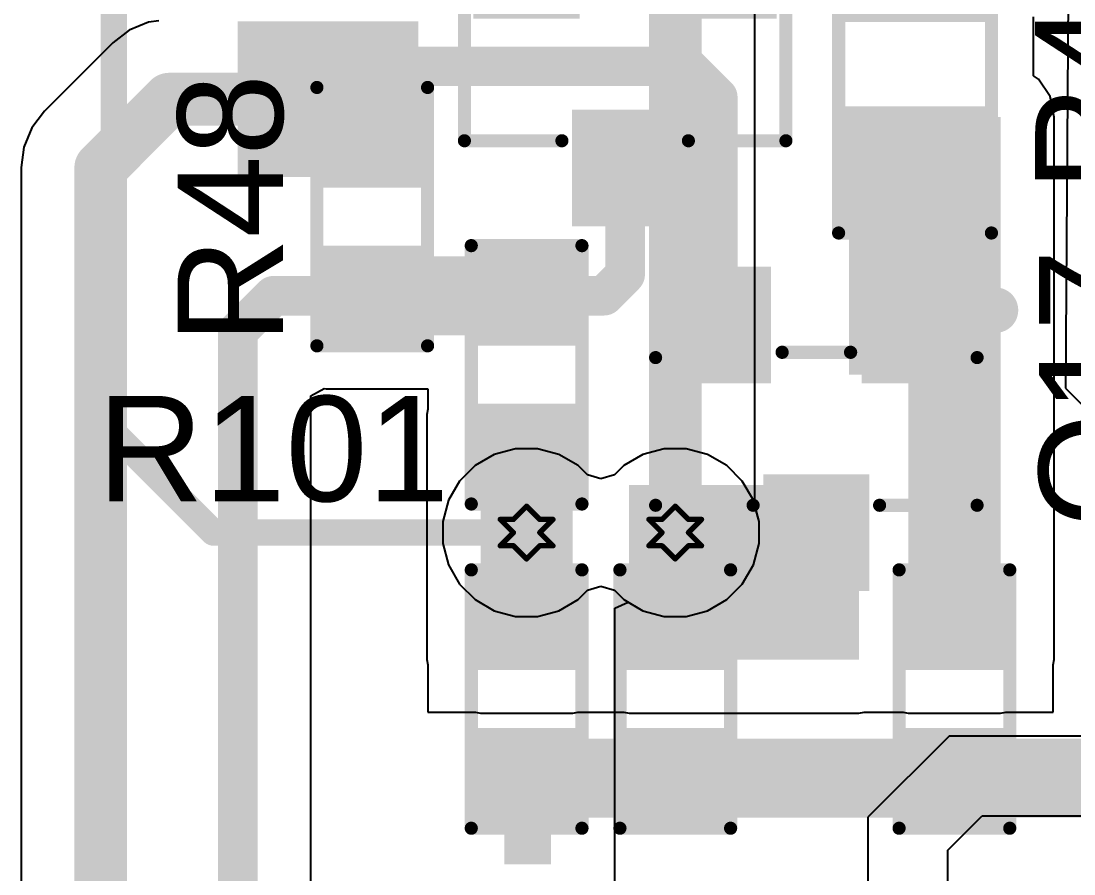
# Model space of a CAD drawing. Header units: inches. Extents: x -3 to 5437, y -3 to 5435.
# Drawn here: x 114.21 to 124.36, y 33.39 to 41.61 of the extents above; entities that cross this region are included whole.
import ezdxf

# ---------------------------------------------------------------- set-up
doc = ezdxf.new("R2010")
doc.units = ezdxf.units.IN
for name, color, linetype in [('Bottom Layer', 5, 'Continuous'), ('Bottom Solder', 6, 'Continuous'), ('Drill Drawing', 1, 'Continuous'), ('GND', 16, 'Continuous'), ('PWR', 76, 'Continuous'), ('Top Layer', 1, 'Continuous'), ('Top Overlay', 2, 'Continuous'), ('Top Paste', 8, 'Continuous'), ('Top Solder', 216, 'Continuous'), ('Via Holes', 16, 'Continuous')]:
    doc.layers.add(name, color=color, linetype=linetype)
doc.styles.add('Arial', font='', dxfattribs={"height": 0.2})
doc.styles.get('Arial').set_extended_font_data('Arial')

# ---------------------------------------------------------------- blocks, each defined once
blk = doc.blocks.new('RES_0603_287')
at = {"layer": 'Top Layer'}
for points in [[(-0.381, 0.4445), (-0.381, -0.4445), (-1.143, -0.4445), (-1.143, 0.4445)], [(1.143, 0.4445), (1.143, -0.4445), (0.381, -0.4445), (0.381, 0.4445)]]:
    blk.add_hatch(color=1, dxfattribs=at).paths.add_polyline_path(points)
at = {"layer": 'Top Paste'}
for points in [[(-0.381, 0.4445), (-0.381, -0.4445), (-1.143, -0.4445), (-1.143, 0.4445)], [(1.143, 0.4445), (1.143, -0.4445), (0.381, -0.4445), (0.381, 0.4445)]]:
    blk.add_hatch(color=8, dxfattribs=at).paths.add_polyline_path(points)
at = {"layer": 'Top Solder'}
for points in [[(-0.2794, 0.5461), (-0.2794, -0.5461), (-1.2446, -0.5461), (-1.2446, 0.5461)], [(1.2446, 0.5461), (1.2446, -0.5461), (0.2794, -0.5461), (0.2794, 0.5461)]]:
    blk.add_hatch(color=216, dxfattribs=at).paths.add_polyline_path(points)
at = {"layer": 'Top Overlay'}
for points in [[(-1.2446, 0.5334, 0.127, 0.127, 0), (-1.2446, -0.5334, 0.127, 0.127, 0)], [(-1.2446, 0.5334, 0.127, 0.127, 0), (1.2446, 0.5334, 0.127, 0.127, 0)], [(1.2446, 0.5334, 0.127, 0.127, 0), (1.2446, -0.5334, 0.127, 0.127, 0)], [(-1.2446, -0.5334, 0.127, 0.127, 0), (1.2446, -0.5334, 0.127, 0.127, 0)]]:
    blk.add_lwpolyline(points, format="xyseb", dxfattribs=at)
for points in [[(-1.27635, 0.5334, 0.0635, 0.0635, 1), (-1.21285, 0.5334, 0.0635, 0.0635, 1)], [(-1.27635, 0.5334, 0.0635, 0.0635, 1), (-1.21285, 0.5334, 0.0635, 0.0635, 1)], [(1.21285, 0.5334, 0.0635, 0.0635, 1), (1.27635, 0.5334, 0.0635, 0.0635, 1)], [(1.21285, 0.5334, 0.0635, 0.0635, 1), (1.27635, 0.5334, 0.0635, 0.0635, 1)], [(-1.27635, -0.5334, 0.0635, 0.0635, 1), (-1.21285, -0.5334, 0.0635, 0.0635, 1)], [(-1.27635, -0.5334, 0.0635, 0.0635, 1), (-1.21285, -0.5334, 0.0635, 0.0635, 1)], [(1.21285, -0.5334, 0.0635, 0.0635, 1), (1.27635, -0.5334, 0.0635, 0.0635, 1)], [(1.21285, -0.5334, 0.0635, 0.0635, 1), (1.27635, -0.5334, 0.0635, 0.0635, 1)]]:
    blk.add_lwpolyline(points, format="xyseb", close=True, dxfattribs=at)
blk = doc.blocks.new('RES_0603_291')
at = {"layer": 'Top Layer'}
for points in [[(-0.381, 0.4445), (-0.381, -0.4445), (-1.143, -0.4445), (-1.143, 0.4445)], [(1.143, 0.4445), (1.143, -0.4445), (0.381, -0.4445), (0.381, 0.4445)]]:
    blk.add_hatch(color=1, dxfattribs=at).paths.add_polyline_path(points)
at = {"layer": 'Top Paste'}
for points in [[(-0.381, 0.4445), (-0.381, -0.4445), (-1.143, -0.4445), (-1.143, 0.4445)], [(1.143, 0.4445), (1.143, -0.4445), (0.381, -0.4445), (0.381, 0.4445)]]:
    blk.add_hatch(color=8, dxfattribs=at).paths.add_polyline_path(points)
at = {"layer": 'Top Solder'}
for points in [[(-0.2794, 0.5461), (-0.2794, -0.5461), (-1.2446, -0.5461), (-1.2446, 0.5461)], [(1.2446, 0.5461), (1.2446, -0.5461), (0.2794, -0.5461), (0.2794, 0.5461)]]:
    blk.add_hatch(color=216, dxfattribs=at).paths.add_polyline_path(points)
at = {"layer": 'Top Overlay'}
for points in [[(-1.2446, -0.5334, 0.127, 0.127, 0), (-1.2446, 0.5334, 0.127, 0.127, 0)], [(1.2446, 0.5334, 0.127, 0.127, 0), (-1.2446, 0.5334, 0.127, 0.127, 0)], [(1.2446, -0.5334, 0.127, 0.127, 0), (1.2446, 0.5334, 0.127, 0.127, 0)], [(1.2446, -0.5334, 0.127, 0.127, 0), (-1.2446, -0.5334, 0.127, 0.127, 0)]]:
    blk.add_lwpolyline(points, format="xyseb", dxfattribs=at)
for points in [[(-1.27635, 0.5334, 0.0635, 0.0635, 1), (-1.21285, 0.5334, 0.0635, 0.0635, 1)], [(-1.27635, 0.5334, 0.0635, 0.0635, 1), (-1.21285, 0.5334, 0.0635, 0.0635, 1)], [(1.21285, 0.5334, 0.0635, 0.0635, 1), (1.27635, 0.5334, 0.0635, 0.0635, 1)], [(1.21285, 0.5334, 0.0635, 0.0635, 1), (1.27635, 0.5334, 0.0635, 0.0635, 1)], [(-1.27635, -0.5334, 0.0635, 0.0635, 1), (-1.21285, -0.5334, 0.0635, 0.0635, 1)], [(-1.27635, -0.5334, 0.0635, 0.0635, 1), (-1.21285, -0.5334, 0.0635, 0.0635, 1)], [(1.21285, -0.5334, 0.0635, 0.0635, 1), (1.27635, -0.5334, 0.0635, 0.0635, 1)], [(1.21285, -0.5334, 0.0635, 0.0635, 1), (1.27635, -0.5334, 0.0635, 0.0635, 1)]]:
    blk.add_lwpolyline(points, format="xyseb", close=True, dxfattribs=at)
blk = doc.blocks.new('RES_0805_293')
at = {"layer": 'Top Layer'}
for points in [[(-1.524, 0.635), (-0.508, 0.635), (-0.508, -0.635), (-1.524, -0.635)], [(0.508, 0.635), (1.524, 0.635), (1.524, -0.635), (0.508, -0.635)]]:
    blk.add_hatch(color=1, dxfattribs=at).paths.add_polyline_path(points)
at = {"layer": 'Top Paste'}
for points in [[(-1.524, 0.635), (-0.508, 0.635), (-0.508, -0.635), (-1.524, -0.635)], [(0.508, 0.635), (1.524, 0.635), (1.524, -0.635), (0.508, -0.635)]]:
    blk.add_hatch(color=8, dxfattribs=at).paths.add_polyline_path(points)
at = {"layer": 'Top Solder'}
for points in [[(-1.6256, 0.7366), (-0.4064, 0.7366), (-0.4064, -0.7366), (-1.6256, -0.7366)], [(0.4064, 0.7366), (1.6256, 0.7366), (1.6256, -0.7366), (0.4064, -0.7366)]]:
    blk.add_hatch(color=216, dxfattribs=at).paths.add_polyline_path(points)
at = {"layer": 'Top Overlay'}
for points in [[(-1.6256, 0.7366, 0.127, 0.127, 0), (1.6256, 0.7366, 0.127, 0.127, 0)], [(-1.6256, 0.7366, 0.127, 0.127, 0), (-1.6256, -0.7366, 0.127, 0.127, 0)], [(1.6256, 0.7366, 0.127, 0.127, 0), (1.6256, -0.7366, 0.127, 0.127, 0)], [(-1.6256, -0.7366, 0.127, 0.127, 0), (1.6256, -0.7366, 0.127, 0.127, 0)]]:
    blk.add_lwpolyline(points, format="xyseb", dxfattribs=at)
for points in [[(-1.65735, 0.7366, 0.0635, 0.0635, 1), (-1.59385, 0.7366, 0.0635, 0.0635, 1)], [(-1.65735, 0.7366, 0.0635, 0.0635, 1), (-1.59385, 0.7366, 0.0635, 0.0635, 1)], [(1.59385, 0.7366, 0.0635, 0.0635, 1), (1.65735, 0.7366, 0.0635, 0.0635, 1)], [(1.59385, 0.7366, 0.0635, 0.0635, 1), (1.65735, 0.7366, 0.0635, 0.0635, 1)], [(-1.65735, -0.7366, 0.0635, 0.0635, 1), (-1.59385, -0.7366, 0.0635, 0.0635, 1)], [(-1.65735, -0.7366, 0.0635, 0.0635, 1), (-1.59385, -0.7366, 0.0635, 0.0635, 1)], [(1.59385, -0.7366, 0.0635, 0.0635, 1), (1.65735, -0.7366, 0.0635, 0.0635, 1)], [(1.59385, -0.7366, 0.0635, 0.0635, 1), (1.65735, -0.7366, 0.0635, 0.0635, 1)]]:
    blk.add_lwpolyline(points, format="xyseb", close=True, dxfattribs=at)
blk = doc.blocks.new('RES_0603_297')
at = {"layer": 'Top Layer'}
for points in [[(-0.381, 0.4445), (-0.381, -0.4445), (-1.143, -0.4445), (-1.143, 0.4445)], [(1.143, 0.4445), (1.143, -0.4445), (0.381, -0.4445), (0.381, 0.4445)]]:
    blk.add_hatch(color=1, dxfattribs=at).paths.add_polyline_path(points)
at = {"layer": 'Top Paste'}
for points in [[(-0.381, 0.4445), (-0.381, -0.4445), (-1.143, -0.4445), (-1.143, 0.4445)], [(1.143, 0.4445), (1.143, -0.4445), (0.381, -0.4445), (0.381, 0.4445)]]:
    blk.add_hatch(color=8, dxfattribs=at).paths.add_polyline_path(points)
at = {"layer": 'Top Solder'}
for points in [[(-0.2794, 0.5461), (-0.2794, -0.5461), (-1.2446, -0.5461), (-1.2446, 0.5461)], [(1.2446, 0.5461), (1.2446, -0.5461), (0.2794, -0.5461), (0.2794, 0.5461)]]:
    blk.add_hatch(color=216, dxfattribs=at).paths.add_polyline_path(points)
at = {"layer": 'Top Overlay'}
for points in [[(-1.2446, 0.5334, 0.127, 0.127, 0), (-1.2446, -0.5334, 0.127, 0.127, 0)], [(-1.2446, 0.5334, 0.127, 0.127, 0), (1.2446, 0.5334, 0.127, 0.127, 0)], [(1.2446, 0.5334, 0.127, 0.127, 0), (1.2446, -0.5334, 0.127, 0.127, 0)], [(-1.2446, -0.5334, 0.127, 0.127, 0), (1.2446, -0.5334, 0.127, 0.127, 0)]]:
    blk.add_lwpolyline(points, format="xyseb", dxfattribs=at)
for points in [[(-1.27635, 0.5334, 0.0635, 0.0635, 1), (-1.21285, 0.5334, 0.0635, 0.0635, 1)], [(-1.27635, 0.5334, 0.0635, 0.0635, 1), (-1.21285, 0.5334, 0.0635, 0.0635, 1)], [(1.21285, 0.5334, 0.0635, 0.0635, 1), (1.27635, 0.5334, 0.0635, 0.0635, 1)], [(1.21285, 0.5334, 0.0635, 0.0635, 1), (1.27635, 0.5334, 0.0635, 0.0635, 1)], [(-1.27635, -0.5334, 0.0635, 0.0635, 1), (-1.21285, -0.5334, 0.0635, 0.0635, 1)], [(-1.27635, -0.5334, 0.0635, 0.0635, 1), (-1.21285, -0.5334, 0.0635, 0.0635, 1)], [(1.21285, -0.5334, 0.0635, 0.0635, 1), (1.27635, -0.5334, 0.0635, 0.0635, 1)], [(1.21285, -0.5334, 0.0635, 0.0635, 1), (1.27635, -0.5334, 0.0635, 0.0635, 1)]]:
    blk.add_lwpolyline(points, format="xyseb", close=True, dxfattribs=at)
blk = doc.blocks.new('RES_0603_301')
at = {"layer": 'Top Layer'}
for points in [[(-0.381, 0.4445), (-0.381, -0.4445), (-1.143, -0.4445), (-1.143, 0.4445)], [(1.143, 0.4445), (1.143, -0.4445), (0.381, -0.4445), (0.381, 0.4445)]]:
    blk.add_hatch(color=1, dxfattribs=at).paths.add_polyline_path(points)
at = {"layer": 'Top Paste'}
for points in [[(-0.381, 0.4445), (-0.381, -0.4445), (-1.143, -0.4445), (-1.143, 0.4445)], [(1.143, 0.4445), (1.143, -0.4445), (0.381, -0.4445), (0.381, 0.4445)]]:
    blk.add_hatch(color=8, dxfattribs=at).paths.add_polyline_path(points)
at = {"layer": 'Top Solder'}
for points in [[(-0.2794, 0.5461), (-0.2794, -0.5461), (-1.2446, -0.5461), (-1.2446, 0.5461)], [(1.2446, 0.5461), (1.2446, -0.5461), (0.2794, -0.5461), (0.2794, 0.5461)]]:
    blk.add_hatch(color=216, dxfattribs=at).paths.add_polyline_path(points)
at = {"layer": 'Top Overlay'}
for points in [[(-1.2446, 0.5334, 0.127, 0.127, 0), (-1.2446, -0.5334, 0.127, 0.127, 0)], [(-1.2446, 0.5334, 0.127, 0.127, 0), (1.2446, 0.5334, 0.127, 0.127, 0)], [(1.2446, 0.5334, 0.127, 0.127, 0), (1.2446, -0.5334, 0.127, 0.127, 0)], [(-1.2446, -0.5334, 0.127, 0.127, 0), (1.2446, -0.5334, 0.127, 0.127, 0)]]:
    blk.add_lwpolyline(points, format="xyseb", dxfattribs=at)
for points in [[(-1.27635, 0.5334, 0.0635, 0.0635, 1), (-1.21285, 0.5334, 0.0635, 0.0635, 1)], [(-1.27635, 0.5334, 0.0635, 0.0635, 1), (-1.21285, 0.5334, 0.0635, 0.0635, 1)], [(1.21285, 0.5334, 0.0635, 0.0635, 1), (1.27635, 0.5334, 0.0635, 0.0635, 1)], [(1.21285, 0.5334, 0.0635, 0.0635, 1), (1.27635, 0.5334, 0.0635, 0.0635, 1)], [(-1.27635, -0.5334, 0.0635, 0.0635, 1), (-1.21285, -0.5334, 0.0635, 0.0635, 1)], [(-1.27635, -0.5334, 0.0635, 0.0635, 1), (-1.21285, -0.5334, 0.0635, 0.0635, 1)], [(1.21285, -0.5334, 0.0635, 0.0635, 1), (1.27635, -0.5334, 0.0635, 0.0635, 1)], [(1.21285, -0.5334, 0.0635, 0.0635, 1), (1.27635, -0.5334, 0.0635, 0.0635, 1)]]:
    blk.add_lwpolyline(points, format="xyseb", close=True, dxfattribs=at)
blk = doc.blocks.new('RES_0603_423')
at = {"layer": 'Top Layer'}
for points in [[(-0.381, 0.4445), (-0.381, -0.4445), (-1.143, -0.4445), (-1.143, 0.4445)], [(1.143, 0.4445), (1.143, -0.4445), (0.381, -0.4445), (0.381, 0.4445)]]:
    blk.add_hatch(color=1, dxfattribs=at).paths.add_polyline_path(points)
at = {"layer": 'Top Paste'}
for points in [[(-0.381, 0.4445), (-0.381, -0.4445), (-1.143, -0.4445), (-1.143, 0.4445)], [(1.143, 0.4445), (1.143, -0.4445), (0.381, -0.4445), (0.381, 0.4445)]]:
    blk.add_hatch(color=8, dxfattribs=at).paths.add_polyline_path(points)
at = {"layer": 'Top Solder'}
for points in [[(-0.2794, 0.5461), (-0.2794, -0.5461), (-1.2446, -0.5461), (-1.2446, 0.5461)], [(1.2446, 0.5461), (1.2446, -0.5461), (0.2794, -0.5461), (0.2794, 0.5461)]]:
    blk.add_hatch(color=216, dxfattribs=at).paths.add_polyline_path(points)
at = {"layer": 'Top Overlay'}
for points in [[(-1.2446, 0.5334, 0.127, 0.127, 0), (-1.2446, -0.5334, 0.127, 0.127, 0)], [(-1.2446, 0.5334, 0.127, 0.127, 0), (1.2446, 0.5334, 0.127, 0.127, 0)], [(1.2446, 0.5334, 0.127, 0.127, 0), (1.2446, -0.5334, 0.127, 0.127, 0)], [(-1.2446, -0.5334, 0.127, 0.127, 0), (1.2446, -0.5334, 0.127, 0.127, 0)]]:
    blk.add_lwpolyline(points, format="xyseb", dxfattribs=at)
for points in [[(-1.27635, 0.5334, 0.0635, 0.0635, 1), (-1.21285, 0.5334, 0.0635, 0.0635, 1)], [(-1.27635, 0.5334, 0.0635, 0.0635, 1), (-1.21285, 0.5334, 0.0635, 0.0635, 1)], [(1.21285, 0.5334, 0.0635, 0.0635, 1), (1.27635, 0.5334, 0.0635, 0.0635, 1)], [(1.21285, 0.5334, 0.0635, 0.0635, 1), (1.27635, 0.5334, 0.0635, 0.0635, 1)], [(-1.27635, -0.5334, 0.0635, 0.0635, 1), (-1.21285, -0.5334, 0.0635, 0.0635, 1)], [(-1.27635, -0.5334, 0.0635, 0.0635, 1), (-1.21285, -0.5334, 0.0635, 0.0635, 1)], [(1.21285, -0.5334, 0.0635, 0.0635, 1), (1.27635, -0.5334, 0.0635, 0.0635, 1)], [(1.21285, -0.5334, 0.0635, 0.0635, 1), (1.27635, -0.5334, 0.0635, 0.0635, 1)]]:
    blk.add_lwpolyline(points, format="xyseb", close=True, dxfattribs=at)
blk = doc.blocks.new('SOT_23_450')
at = {"layer": 'Top Layer'}
for points in [[(-0.41, 1.46), (0.41, 1.46), (0.41, 0.54), (-0.41, 0.54)], [(-1.36, -0.54), (-0.54, -0.54), (-0.54, -1.46), (-1.36, -1.46)], [(0.54, -0.54), (1.36, -0.54), (1.36, -1.46), (0.54, -1.46)]]:
    blk.add_hatch(color=1, dxfattribs=at).paths.add_polyline_path(points)
at = {"layer": 'Top Paste'}
for points in [[(-0.41, 1.46), (0.41, 1.46), (0.41, 0.54), (-0.41, 0.54)], [(-1.36, -0.54), (-0.54, -0.54), (-0.54, -1.46), (-1.36, -1.46)], [(0.54, -0.54), (1.36, -0.54), (1.36, -1.46), (0.54, -1.46)]]:
    blk.add_hatch(color=8, dxfattribs=at).paths.add_polyline_path(points)
at = {"layer": 'Top Solder'}
for points in [[(-0.512, 1.562), (0.512, 1.562), (0.512, 0.438), (-0.512, 0.438)], [(-1.462, -0.438), (-0.438, -0.438), (-0.438, -1.562), (-1.462, -1.562)], [(0.438, -0.438), (1.462, -0.438), (1.462, -1.562), (0.438, -1.562)]]:
    blk.add_hatch(color=216, dxfattribs=at).paths.add_polyline_path(points)
at = {"layer": 'Top Overlay'}
for points in [[(-1.549, 0.737, 0.127, 0.127, 0), (-1.549, -0.686, 0.127, 0.127, 0)], [(-0.61, 0.737, 0.127, 0.127, 0), (-1.549, 0.737, 0.127, 0.127, 0)], [(1.549, 0.737, 0.127, 0.127, 0), (0.61, 0.737, 0.127, 0.127, 0)], [(1.549, 0.737, 0.127, 0.127, 0), (1.549, -0.686, 0.127, 0.127, 0)], [(0.33, -0.737, 0.127, 0.127, 0), (-0.33, -0.737, 0.127, 0.127, 0)]]:
    blk.add_lwpolyline(points, format="xyseb", dxfattribs=at)
for points in [[(-1.581, 0.737, 0.0635, 0.0635, 1), (-1.518, 0.737, 0.0635, 0.0635, 1)], [(-1.581, 0.737, 0.0635, 0.0635, 1), (-1.518, 0.737, 0.0635, 0.0635, 1)], [(-0.641, 0.737, 0.0635, 0.0635, 1), (-0.578, 0.737, 0.0635, 0.0635, 1)], [(0.578, 0.737, 0.0635, 0.0635, 1), (0.641, 0.737, 0.0635, 0.0635, 1)], [(1.518, 0.737, 0.0635, 0.0635, 1), (1.581, 0.737, 0.0635, 0.0635, 1)], [(1.518, 0.737, 0.0635, 0.0635, 1), (1.581, 0.737, 0.0635, 0.0635, 1)], [(-1.581, -0.686, 0.0635, 0.0635, 1), (-1.518, -0.686, 0.0635, 0.0635, 1)], [(-0.362, -0.737, 0.0635, 0.0635, 1), (-0.298, -0.737, 0.0635, 0.0635, 1)], [(0.298, -0.737, 0.0635, 0.0635, 1), (0.362, -0.737, 0.0635, 0.0635, 1)], [(1.518, -0.686, 0.0635, 0.0635, 1), (1.581, -0.686, 0.0635, 0.0635, 1)], [(-1.636, -1.143, 0.254, 0.254, 1), (-1.819, -1.143, 0.254, 0.254, 1)], [(-1.882, -1.143, 0.127, 0.127, 1), (-1.755, -1.143, 0.127, 0.127, 1)], [(-1.699, -1.143, 0.127, 0.127, 1), (-1.572, -1.143, 0.127, 0.127, 1)]]:
    blk.add_lwpolyline(points, format="xyseb", close=True, dxfattribs=at)
blk = doc.blocks.new('SOT_23_453')
at = {"layer": 'Top Layer'}
for points in [[(-0.41, 1.46), (0.41, 1.46), (0.41, 0.54), (-0.41, 0.54)], [(-1.36, -0.54), (-0.54, -0.54), (-0.54, -1.46), (-1.36, -1.46)], [(0.54, -0.54), (1.36, -0.54), (1.36, -1.46), (0.54, -1.46)]]:
    blk.add_hatch(color=1, dxfattribs=at).paths.add_polyline_path(points)
at = {"layer": 'Top Paste'}
for points in [[(-0.41, 1.46), (0.41, 1.46), (0.41, 0.54), (-0.41, 0.54)], [(-1.36, -0.54), (-0.54, -0.54), (-0.54, -1.46), (-1.36, -1.46)], [(0.54, -0.54), (1.36, -0.54), (1.36, -1.46), (0.54, -1.46)]]:
    blk.add_hatch(color=8, dxfattribs=at).paths.add_polyline_path(points)
at = {"layer": 'Top Solder'}
for points in [[(-0.512, 1.562), (0.512, 1.562), (0.512, 0.438), (-0.512, 0.438)], [(-1.462, -0.438), (-0.438, -0.438), (-0.438, -1.562), (-1.462, -1.562)], [(0.438, -0.438), (1.462, -0.438), (1.462, -1.562), (0.438, -1.562)]]:
    blk.add_hatch(color=216, dxfattribs=at).paths.add_polyline_path(points)
at = {"layer": 'Top Overlay'}
for points in [[(-0.61, 0.737, 0.127, 0.127, 0), (-1.549, 0.737, 0.127, 0.127, 0)], [(-1.549, 0.737, 0.127, 0.127, 0), (-1.549, -0.686, 0.127, 0.127, 0)], [(1.549, 0.737, 0.127, 0.127, 0), (0.61, 0.737, 0.127, 0.127, 0)], [(1.549, 0.737, 0.127, 0.127, 0), (1.549, -0.686, 0.127, 0.127, 0)], [(0.33, -0.737, 0.127, 0.127, 0), (-0.33, -0.737, 0.127, 0.127, 0)]]:
    blk.add_lwpolyline(points, format="xyseb", dxfattribs=at)
for points in [[(-1.581, 0.737, 0.0635, 0.0635, 1), (-1.518, 0.737, 0.0635, 0.0635, 1)], [(-1.581, 0.737, 0.0635, 0.0635, 1), (-1.518, 0.737, 0.0635, 0.0635, 1)], [(-0.641, 0.737, 0.0635, 0.0635, 1), (-0.578, 0.737, 0.0635, 0.0635, 1)], [(0.578, 0.737, 0.0635, 0.0635, 1), (0.641, 0.737, 0.0635, 0.0635, 1)], [(1.518, 0.737, 0.0635, 0.0635, 1), (1.581, 0.737, 0.0635, 0.0635, 1)], [(1.518, 0.737, 0.0635, 0.0635, 1), (1.581, 0.737, 0.0635, 0.0635, 1)], [(-1.581, -0.686, 0.0635, 0.0635, 1), (-1.518, -0.686, 0.0635, 0.0635, 1)], [(-0.362, -0.737, 0.0635, 0.0635, 1), (-0.298, -0.737, 0.0635, 0.0635, 1)], [(0.298, -0.737, 0.0635, 0.0635, 1), (0.362, -0.737, 0.0635, 0.0635, 1)], [(1.518, -0.686, 0.0635, 0.0635, 1), (1.581, -0.686, 0.0635, 0.0635, 1)], [(-1.636, -1.143, 0.254, 0.254, 1), (-1.819, -1.143, 0.254, 0.254, 1)], [(-1.882, -1.143, 0.127, 0.127, 1), (-1.755, -1.143, 0.127, 0.127, 1)], [(-1.699, -1.143, 0.127, 0.127, 1), (-1.572, -1.143, 0.127, 0.127, 1)]]:
    blk.add_lwpolyline(points, format="xyseb", close=True, dxfattribs=at)

msp = doc.modelspace()

# ---------------------------------------------------------------- hatches: boundary and pattern name
at = {"layer": 'Bottom Layer'}
h = msp.add_hatch(color=5, dxfattribs=at)
edge = h.paths.add_edge_path()
edge.add_arc((119.087, 36.682), 0.3, 0, 360)
h = msp.add_hatch(color=5, dxfattribs=at)
edge = h.paths.add_edge_path()
edge.add_arc((120.52, 36.682), 0.3, 0, 360)
at = {"layer": 'Bottom Solder'}
h = msp.add_hatch(color=6, dxfattribs=at)
edge = h.paths.add_edge_path()
edge.add_arc((119.087, 36.682), 0.15, 0, 360)
h = msp.add_hatch(color=6, dxfattribs=at)
edge = h.paths.add_edge_path()
edge.add_arc((120.52, 36.682), 0.15, 0, 360)
at = {"layer": 'GND'}
h = msp.add_hatch(color=16, dxfattribs=at)
edge = h.paths.add_edge_path()
edge.add_arc((119.087, 36.682), 0.3, 0, 360)
h = msp.add_hatch(color=16, dxfattribs=at)
edge = h.paths.add_edge_path()
edge.add_arc((120.52, 36.682), 0.3, 0, 360)
at = {"layer": 'PWR'}
h = msp.add_hatch(color=76, dxfattribs=at)
edge = h.paths.add_edge_path()
edge.add_arc((119.087, 36.682), 0.3, 0, 360)
h = msp.add_hatch(color=76, dxfattribs=at)
edge = h.paths.add_edge_path()
edge.add_arc((120.52, 36.682), 0.3, 0, 360)
at = {"layer": 'Top Layer'}
for points in [[(116.303, 40.107), (118.043, 40.107), (118.043, 41.608), (116.303, 41.608)], [(117.154, 40.107), (118.043, 40.107), (118.043, 41.276), (117.154, 41.276)], [(122.196, 38.202), (123.655, 38.202), (123.655, 40.686), (122.196, 40.686)], [(117.154, 38.583), (119.532, 38.583), (119.532, 39.345), (117.154, 39.345)], [(122.766, 35.459), (123.655, 35.459), (123.655, 39.142), (122.766, 39.142)], [(118.643, 35.459), (119.532, 35.459), (119.532, 37.821), (118.643, 37.821)], [(120.075, 35.459), (122.29, 35.459), (122.29, 37.142), (120.075, 37.142)], [(118.643, 33.935), (126.933, 33.935), (126.933, 34.697), (118.643, 34.697)], [(118.872, 34.275), (118.872, 33.487), (119.322, 33.487), (119.322, 34.275)]]:
    msp.add_hatch(color=1, dxfattribs=at).paths.add_polyline_path(points)
h = msp.add_hatch(color=1, dxfattribs=at)
edge = h.paths.add_edge_path()
edge.add_arc((119.087, 36.682), 0.3, 0, 360)
h = msp.add_hatch(color=1, dxfattribs=at)
edge = h.paths.add_edge_path()
edge.add_arc((120.52, 36.682), 0.3, 0, 360)
at = {"layer": 'Top Solder'}
h = msp.add_hatch(color=216, dxfattribs=at)
edge = h.paths.add_edge_path()
edge.add_arc((119.087, 36.682), 0.15, 0, 360)
h = msp.add_hatch(color=216, dxfattribs=at)
edge = h.paths.add_edge_path()
edge.add_arc((120.52, 36.682), 0.15, 0, 360)
at = {"layer": 'Via Holes'}
h = msp.add_hatch(color=7, dxfattribs=at)
edge = h.paths.add_edge_path()
edge.add_arc((119.087, 36.682), 0.15, 0, 360)
h = msp.add_hatch(color=7, dxfattribs=at)
edge = h.paths.add_edge_path()
edge.add_arc((120.52, 36.682), 0.15, 0, 360)

# ---------------------------------------------------------------- linework, layer by layer
at = {"layer": 'Bottom Layer'}
for p, q in [((124.321, 43.979), (124.282, 38.075)), ((121.288, 36.936), (121.288, 43.079)), ((124.282, 38.075), (124.714, 37.643)), ((121.328, 36.789), (121.288, 36.936)), ((121.328, 36.576), (121.328, 36.789)), ((121.273, 36.37), (121.328, 36.576)), ((121.166, 36.186), (121.273, 36.37)), ((121.016, 36.036), (121.166, 36.186)), ((120.832, 35.929), (121.016, 36.036)), ((119.939, 35.953), (120.066, 36.011)), ((119.939, 24.849), (119.939, 35.953)), ((120.066, 36.011), (120.208, 35.929)), ((120.208, 35.929), (120.413, 35.874)), ((120.626, 35.874), (120.832, 35.929)), ((120.413, 35.874), (120.626, 35.874))]:
    msp.add_line(p, q, dxfattribs=at)
for points in [[(115.107, 37.644, 0.254, 0.254, 0), (115.107, 45.639, 0.254, 0.254, 0)], [(120.52, 36.682, 0.508, 0.508, 0), (120.52, 43.079, 0.508, 0.508, 0)], [(115.107, 37.644, 0.254, 0.254, 0), (116.069, 36.682, 0.254, 0.254, 0)], [(116.069, 36.682, 0.254, 0.254, 0), (119.087, 36.682, 0.254, 0.254, 0)]]:
    msp.add_lwpolyline(points, format="xyseb", dxfattribs=at)
for points in [[(115.043, 37.644, 0.127, 0.127, 1), (115.17, 37.644, 0.127, 0.127, 1)], [(115.043, 37.644, 0.127, 0.127, 1), (115.17, 37.644, 0.127, 0.127, 1)], [(120.393, 36.682, 0.254, 0.254, 1), (120.647, 36.682, 0.254, 0.254, 1)], [(116.005, 36.682, 0.127, 0.127, 1), (116.132, 36.682, 0.127, 0.127, 1)], [(116.005, 36.682, 0.127, 0.127, 1), (116.132, 36.682, 0.127, 0.127, 1)], [(119.024, 36.682, 0.127, 0.127, 1), (119.151, 36.682, 0.127, 0.127, 1)]]:
    msp.add_lwpolyline(points, format="xyseb", close=True, dxfattribs=at)
at = {"layer": 'Drill Drawing'}
for points in [[(118.96, 36.809, 0.0508, 0.0508, 0), (119.087, 36.936, 0.0508, 0.0508, 0)], [(119.087, 36.936, 0.0508, 0.0508, 0), (119.214, 36.809, 0.0508, 0.0508, 0)], [(120.393, 36.809, 0.0508, 0.0508, 0), (120.52, 36.936, 0.0508, 0.0508, 0)], [(120.52, 36.936, 0.0508, 0.0508, 0), (120.647, 36.809, 0.0508, 0.0508, 0)], [(118.833, 36.809, 0.0508, 0.0508, 0), (118.96, 36.682, 0.0508, 0.0508, 0)], [(118.833, 36.809, 0.0508, 0.0508, 0), (118.96, 36.809, 0.0508, 0.0508, 0)], [(119.214, 36.809, 0.0508, 0.0508, 0), (119.341, 36.809, 0.0508, 0.0508, 0)], [(119.214, 36.682, 0.0508, 0.0508, 0), (119.341, 36.809, 0.0508, 0.0508, 0)], [(120.266, 36.809, 0.0508, 0.0508, 0), (120.393, 36.682, 0.0508, 0.0508, 0)], [(120.266, 36.809, 0.0508, 0.0508, 0), (120.393, 36.809, 0.0508, 0.0508, 0)], [(120.647, 36.809, 0.0508, 0.0508, 0), (120.774, 36.809, 0.0508, 0.0508, 0)], [(120.647, 36.682, 0.0508, 0.0508, 0), (120.774, 36.809, 0.0508, 0.0508, 0)], [(118.833, 36.555, 0.0508, 0.0508, 0), (118.96, 36.682, 0.0508, 0.0508, 0)], [(119.214, 36.682, 0.0508, 0.0508, 0), (119.341, 36.555, 0.0508, 0.0508, 0)], [(120.266, 36.555, 0.0508, 0.0508, 0), (120.393, 36.682, 0.0508, 0.0508, 0)], [(120.647, 36.682, 0.0508, 0.0508, 0), (120.774, 36.555, 0.0508, 0.0508, 0)], [(118.833, 36.555, 0.0508, 0.0508, 0), (118.96, 36.555, 0.0508, 0.0508, 0)], [(118.96, 36.555, 0.0508, 0.0508, 0), (119.087, 36.428, 0.0508, 0.0508, 0)], [(119.087, 36.428, 0.0508, 0.0508, 0), (119.214, 36.555, 0.0508, 0.0508, 0)], [(119.214, 36.555, 0.0508, 0.0508, 0), (119.341, 36.555, 0.0508, 0.0508, 0)], [(120.266, 36.555, 0.0508, 0.0508, 0), (120.393, 36.555, 0.0508, 0.0508, 0)], [(120.393, 36.555, 0.0508, 0.0508, 0), (120.52, 36.428, 0.0508, 0.0508, 0)], [(120.52, 36.428, 0.0508, 0.0508, 0), (120.647, 36.555, 0.0508, 0.0508, 0)], [(120.647, 36.555, 0.0508, 0.0508, 0), (120.774, 36.555, 0.0508, 0.0508, 0)]]:
    msp.add_lwpolyline(points, format="xyseb", dxfattribs=at)
for points in [[(119.074, 36.936, 0.0254, 0.0254, 1), (119.1, 36.936, 0.0254, 0.0254, 1)], [(119.074, 36.936, 0.0254, 0.0254, 1), (119.1, 36.936, 0.0254, 0.0254, 1)], [(120.507, 36.936, 0.0254, 0.0254, 1), (120.532, 36.936, 0.0254, 0.0254, 1)], [(120.507, 36.936, 0.0254, 0.0254, 1), (120.532, 36.936, 0.0254, 0.0254, 1)], [(118.82, 36.809, 0.0254, 0.0254, 1), (118.846, 36.809, 0.0254, 0.0254, 1)], [(118.82, 36.809, 0.0254, 0.0254, 1), (118.846, 36.809, 0.0254, 0.0254, 1)], [(118.947, 36.809, 0.0254, 0.0254, 1), (118.973, 36.809, 0.0254, 0.0254, 1)], [(118.947, 36.809, 0.0254, 0.0254, 1), (118.973, 36.809, 0.0254, 0.0254, 1)], [(119.201, 36.809, 0.0254, 0.0254, 1), (119.227, 36.809, 0.0254, 0.0254, 1)], [(119.201, 36.809, 0.0254, 0.0254, 1), (119.227, 36.809, 0.0254, 0.0254, 1)], [(119.328, 36.809, 0.0254, 0.0254, 1), (119.354, 36.809, 0.0254, 0.0254, 1)], [(119.328, 36.809, 0.0254, 0.0254, 1), (119.354, 36.809, 0.0254, 0.0254, 1)], [(120.253, 36.809, 0.0254, 0.0254, 1), (120.278, 36.809, 0.0254, 0.0254, 1)], [(120.253, 36.809, 0.0254, 0.0254, 1), (120.278, 36.809, 0.0254, 0.0254, 1)], [(120.38, 36.809, 0.0254, 0.0254, 1), (120.405, 36.809, 0.0254, 0.0254, 1)], [(120.38, 36.809, 0.0254, 0.0254, 1), (120.405, 36.809, 0.0254, 0.0254, 1)], [(120.634, 36.809, 0.0254, 0.0254, 1), (120.659, 36.809, 0.0254, 0.0254, 1)], [(120.634, 36.809, 0.0254, 0.0254, 1), (120.659, 36.809, 0.0254, 0.0254, 1)], [(120.761, 36.809, 0.0254, 0.0254, 1), (120.786, 36.809, 0.0254, 0.0254, 1)], [(120.761, 36.809, 0.0254, 0.0254, 1), (120.786, 36.809, 0.0254, 0.0254, 1)], [(118.947, 36.682, 0.0254, 0.0254, 1), (118.973, 36.682, 0.0254, 0.0254, 1)], [(118.947, 36.682, 0.0254, 0.0254, 1), (118.973, 36.682, 0.0254, 0.0254, 1)], [(119.201, 36.682, 0.0254, 0.0254, 1), (119.227, 36.682, 0.0254, 0.0254, 1)], [(119.201, 36.682, 0.0254, 0.0254, 1), (119.227, 36.682, 0.0254, 0.0254, 1)], [(120.38, 36.682, 0.0254, 0.0254, 1), (120.405, 36.682, 0.0254, 0.0254, 1)], [(120.38, 36.682, 0.0254, 0.0254, 1), (120.405, 36.682, 0.0254, 0.0254, 1)], [(120.634, 36.682, 0.0254, 0.0254, 1), (120.659, 36.682, 0.0254, 0.0254, 1)], [(120.634, 36.682, 0.0254, 0.0254, 1), (120.659, 36.682, 0.0254, 0.0254, 1)], [(118.82, 36.555, 0.0254, 0.0254, 1), (118.846, 36.555, 0.0254, 0.0254, 1)], [(118.82, 36.555, 0.0254, 0.0254, 1), (118.846, 36.555, 0.0254, 0.0254, 1)], [(118.947, 36.555, 0.0254, 0.0254, 1), (118.973, 36.555, 0.0254, 0.0254, 1)], [(118.947, 36.555, 0.0254, 0.0254, 1), (118.973, 36.555, 0.0254, 0.0254, 1)], [(119.201, 36.555, 0.0254, 0.0254, 1), (119.227, 36.555, 0.0254, 0.0254, 1)], [(119.201, 36.555, 0.0254, 0.0254, 1), (119.227, 36.555, 0.0254, 0.0254, 1)], [(119.328, 36.555, 0.0254, 0.0254, 1), (119.354, 36.555, 0.0254, 0.0254, 1)], [(119.328, 36.555, 0.0254, 0.0254, 1), (119.354, 36.555, 0.0254, 0.0254, 1)], [(120.253, 36.555, 0.0254, 0.0254, 1), (120.278, 36.555, 0.0254, 0.0254, 1)], [(120.253, 36.555, 0.0254, 0.0254, 1), (120.278, 36.555, 0.0254, 0.0254, 1)], [(120.38, 36.555, 0.0254, 0.0254, 1), (120.405, 36.555, 0.0254, 0.0254, 1)], [(120.38, 36.555, 0.0254, 0.0254, 1), (120.405, 36.555, 0.0254, 0.0254, 1)], [(120.634, 36.555, 0.0254, 0.0254, 1), (120.659, 36.555, 0.0254, 0.0254, 1)], [(120.634, 36.555, 0.0254, 0.0254, 1), (120.659, 36.555, 0.0254, 0.0254, 1)], [(120.761, 36.555, 0.0254, 0.0254, 1), (120.786, 36.555, 0.0254, 0.0254, 1)], [(120.761, 36.555, 0.0254, 0.0254, 1), (120.786, 36.555, 0.0254, 0.0254, 1)], [(119.074, 36.428, 0.0254, 0.0254, 1), (119.1, 36.428, 0.0254, 0.0254, 1)], [(119.074, 36.428, 0.0254, 0.0254, 1), (119.1, 36.428, 0.0254, 0.0254, 1)], [(120.507, 36.428, 0.0254, 0.0254, 1), (120.532, 36.428, 0.0254, 0.0254, 1)], [(120.507, 36.428, 0.0254, 0.0254, 1), (120.532, 36.428, 0.0254, 0.0254, 1)]]:
    msp.add_lwpolyline(points, format="xyseb", close=True, dxfattribs=at)
at = {"layer": 'GND'}
for p, q in [((118.981, 37.49), (118.775, 37.435)), ((119.193, 37.49), (118.981, 37.49)), ((119.399, 37.435), (119.193, 37.49)), ((120.413, 37.49), (120.208, 37.435)), ((120.626, 37.49), (120.413, 37.49)), ((120.832, 37.435), (120.626, 37.49)), ((118.775, 37.435), (118.591, 37.329)), ((119.583, 37.329), (119.399, 37.435)), ((120.208, 37.435), (120.024, 37.329)), ((121.016, 37.329), (120.832, 37.435)), ((118.591, 37.329), (118.44, 37.178)), ((119.673, 37.239), (119.583, 37.329)), ((120.024, 37.329), (119.933, 37.239)), ((121.166, 37.178), (121.016, 37.329)), ((118.44, 37.178), (118.334, 36.994)), ((119.803, 37.199), (119.673, 37.239)), ((119.933, 37.239), (119.803, 37.199)), ((121.273, 36.994), (121.166, 37.178)), ((118.334, 36.994), (118.279, 36.789)), ((121.328, 36.789), (121.273, 36.994)), ((118.279, 36.789), (118.279, 36.576)), ((121.328, 36.576), (121.328, 36.789)), ((118.279, 36.576), (118.334, 36.37)), ((121.273, 36.37), (121.328, 36.576)), ((118.334, 36.37), (118.44, 36.186)), ((121.166, 36.186), (121.273, 36.37)), ((118.44, 36.186), (118.591, 36.036)), ((119.673, 36.126), (119.803, 36.165)), ((119.803, 36.165), (119.933, 36.126)), ((121.016, 36.036), (121.166, 36.186)), ((118.591, 36.036), (118.775, 35.929)), ((119.399, 35.929), (119.583, 36.036)), ((119.583, 36.036), (119.673, 36.126)), ((119.933, 36.126), (120.024, 36.036)), ((120.024, 36.036), (120.208, 35.929)), ((120.832, 35.929), (121.016, 36.036)), ((118.775, 35.929), (118.981, 35.874)), ((119.193, 35.874), (119.399, 35.929)), ((120.208, 35.929), (120.413, 35.874)), ((120.626, 35.874), (120.832, 35.929)), ((118.981, 35.874), (119.193, 35.874)), ((120.413, 35.874), (120.626, 35.874))]:
    msp.add_line(p, q, dxfattribs=at)
at = {"layer": 'PWR'}
for p, q in [((118.981, 37.49), (118.775, 37.435)), ((119.193, 37.49), (118.981, 37.49)), ((119.399, 37.435), (119.193, 37.49)), ((120.413, 37.49), (120.208, 37.435)), ((120.626, 37.49), (120.413, 37.49)), ((120.832, 37.435), (120.626, 37.49)), ((118.775, 37.435), (118.591, 37.329)), ((119.583, 37.329), (119.399, 37.435)), ((120.208, 37.435), (120.024, 37.329)), ((121.016, 37.329), (120.832, 37.435)), ((118.591, 37.329), (118.44, 37.178)), ((119.673, 37.239), (119.583, 37.329)), ((120.024, 37.329), (119.933, 37.239)), ((121.166, 37.178), (121.016, 37.329)), ((118.44, 37.178), (118.334, 36.994)), ((119.803, 37.199), (119.673, 37.239)), ((119.933, 37.239), (119.803, 37.199)), ((121.273, 36.994), (121.166, 37.178)), ((118.334, 36.994), (118.279, 36.789)), ((121.328, 36.789), (121.273, 36.994)), ((118.279, 36.789), (118.279, 36.576)), ((121.328, 36.576), (121.328, 36.789)), ((118.279, 36.576), (118.334, 36.37)), ((121.273, 36.37), (121.328, 36.576)), ((118.334, 36.37), (118.44, 36.186)), ((121.166, 36.186), (121.273, 36.37)), ((118.44, 36.186), (118.591, 36.036)), ((119.673, 36.126), (119.803, 36.165)), ((119.803, 36.165), (119.933, 36.126)), ((121.016, 36.036), (121.166, 36.186)), ((118.591, 36.036), (118.775, 35.929)), ((119.399, 35.929), (119.583, 36.036)), ((119.583, 36.036), (119.673, 36.126)), ((119.933, 36.126), (120.024, 36.036)), ((120.024, 36.036), (120.208, 35.929)), ((120.832, 35.929), (121.016, 36.036)), ((118.775, 35.929), (118.981, 35.874)), ((119.193, 35.874), (119.399, 35.929)), ((120.208, 35.929), (120.413, 35.874)), ((120.626, 35.874), (120.832, 35.929)), ((118.981, 35.874), (119.193, 35.874)), ((120.413, 35.874), (120.626, 35.874)), ((123.159, 34.722), (122.377, 33.94)), ((129.261, 34.722), (123.159, 34.722)), ((122.377, 33.94), (122.377, 23.063)), ((123.146, 33.622), (123.477, 33.953)), ((123.477, 33.953), (129.261, 33.953)), ((123.146, 23.063), (123.146, 33.622))]:
    msp.add_line(p, q, dxfattribs=at)
at = {"layer": 'Top Layer'}
for p, q in [((115.542, 41.613), (115.443, 41.6)), ((123.974, 41.084), (123.974, 41.652)), ((115.257, 41.523), (115.098, 41.401)), ((115.443, 41.6), (115.257, 41.523)), ((115.098, 41.401), (114.439, 40.742)), ((124.021, 41.052), (123.974, 41.084)), ((124.134, 40.884), (124.021, 41.052)), ((124.173, 40.686), (124.134, 40.884)), ((114.439, 40.742), (114.317, 40.583)), ((124.173, 39.142), (124.173, 40.686)), ((114.317, 40.583), (114.24, 40.397)), ((114.24, 40.397), (114.214, 40.198)), ((114.214, 40.198), (114.214, 33.082)), ((124.173, 35.459), (124.173, 39.142)), ((117.008, 37.999), (117.135, 38.069)), ((117.135, 38.069), (117.154, 38.066)), ((117.154, 38.066), (118.135, 38.066)), ((118.135, 38.066), (118.135, 37.872)), ((117.008, 32.884), (117.008, 37.999)), ((118.135, 37.872), (118.125, 37.821)), ((118.125, 37.821), (118.125, 35.459)), ((118.125, 35.459), (118.135, 35.409)), ((124.163, 35.409), (124.173, 35.459)), ((118.135, 35.409), (118.135, 34.951)), ((124.163, 34.951), (124.163, 35.409)), ((118.135, 34.951), (118.593, 34.951)), ((118.593, 34.951), (118.643, 34.941)), ((118.643, 34.941), (119.532, 34.941)), ((119.532, 34.941), (119.582, 34.951)), ((119.582, 34.951), (120.025, 34.951)), ((120.025, 34.951), (120.075, 34.941)), ((120.075, 34.941), (122.29, 34.941)), ((122.29, 34.941), (122.34, 34.951)), ((122.34, 34.951), (122.716, 34.951)), ((122.716, 34.951), (122.766, 34.941)), ((122.766, 34.941), (123.655, 34.941)), ((123.655, 34.941), (123.705, 34.951)), ((123.705, 34.951), (124.163, 34.951))]:
    msp.add_line(p, q, dxfattribs=at)
for points in [[(117.195, 41.174, 0.381, 0.381, 0), (120.632, 41.174, 0.381, 0.381, 0)], [(120.632, 41.174, 0.381, 0.381, 0), (120.93, 40.877, 0.381, 0.381, 0)], [(117.195, 40.892, 0.254, 0.254, 0), (117.195, 41.174, 0.254, 0.254, 0)], [(114.982, 40.198, 0.508, 0.508, 0), (115.642, 40.858, 0.508, 0.508, 0)], [(115.642, 40.858, 0.508, 0.508, 0), (117.173, 40.858, 0.508, 0.508, 0)], [(117.195, 40.892, 0.254, 0.254, 0), (117.599, 40.488, 0.254, 0.254, 0)], [(120.93, 38.682, 0.381, 0.381, 0), (120.93, 40.877, 0.381, 0.381, 0)], [(114.982, 24.436, 0.508, 0.508, 0), (114.982, 40.198, 0.508, 0.508, 0)], [(120.037, 39.168, 0.381, 0.381, 0), (120.037, 40.194, 0.381, 0.381, 0)], [(119.834, 38.964, 0.381, 0.381, 0), (120.037, 39.168, 0.381, 0.381, 0)], [(116.303, 38.621, 0.381, 0.381, 0), (116.647, 38.964, 0.381, 0.381, 0)], [(116.647, 38.964, 0.381, 0.381, 0), (117.599, 38.964, 0.381, 0.381, 0)], [(117.434, 38.972, 0.381, 0.381, 0), (118.386, 38.972, 0.381, 0.381, 0)], [(119.087, 38.964, 0.381, 0.381, 0), (119.834, 38.964, 0.381, 0.381, 0)], [(116.303, 32.592, 0.381, 0.381, 0), (116.303, 38.621, 0.381, 0.381, 0)]]:
    msp.add_lwpolyline(points, format="xyseb", dxfattribs=at)
for points in [[(117.1, 41.174, 0.191, 0.191, 1), (117.29, 41.174, 0.191, 0.191, 1)], [(120.537, 41.174, 0.191, 0.191, 1), (120.727, 41.174, 0.191, 0.191, 1)], [(120.537, 41.174, 0.191, 0.191, 1), (120.727, 41.174, 0.191, 0.191, 1)], [(117.132, 41.174, 0.127, 0.127, 1), (117.259, 41.174, 0.127, 0.127, 1)], [(115.515, 40.858, 0.254, 0.254, 1), (115.769, 40.858, 0.254, 0.254, 1)], [(115.515, 40.858, 0.254, 0.254, 1), (115.769, 40.858, 0.254, 0.254, 1)], [(117.046, 40.858, 0.254, 0.254, 1), (117.3, 40.858, 0.254, 0.254, 1)], [(117.132, 40.892, 0.127, 0.127, 1), (117.259, 40.892, 0.127, 0.127, 1)], [(117.132, 40.892, 0.127, 0.127, 1), (117.259, 40.892, 0.127, 0.127, 1)], [(120.834, 40.877, 0.191, 0.191, 1), (121.025, 40.877, 0.191, 0.191, 1)], [(120.834, 40.877, 0.191, 0.191, 1), (121.025, 40.877, 0.191, 0.191, 1)], [(117.535, 40.488, 0.127, 0.127, 1), (117.662, 40.488, 0.127, 0.127, 1)], [(114.855, 40.198, 0.254, 0.254, 1), (115.109, 40.198, 0.254, 0.254, 1)], [(114.855, 40.198, 0.254, 0.254, 1), (115.109, 40.198, 0.254, 0.254, 1)], [(119.942, 40.194, 0.191, 0.191, 1), (120.132, 40.194, 0.191, 0.191, 1)], [(119.942, 39.168, 0.191, 0.191, 1), (120.132, 39.168, 0.191, 0.191, 1)], [(119.942, 39.168, 0.191, 0.191, 1), (120.132, 39.168, 0.191, 0.191, 1)], [(116.552, 38.964, 0.191, 0.191, 1), (116.742, 38.964, 0.191, 0.191, 1)], [(116.552, 38.964, 0.191, 0.191, 1), (116.742, 38.964, 0.191, 0.191, 1)], [(117.339, 38.972, 0.191, 0.191, 1), (117.53, 38.972, 0.191, 0.191, 1)], [(117.503, 38.964, 0.191, 0.191, 1), (117.694, 38.964, 0.191, 0.191, 1)], [(118.291, 38.972, 0.191, 0.191, 1), (118.481, 38.972, 0.191, 0.191, 1)], [(118.992, 38.964, 0.191, 0.191, 1), (119.182, 38.964, 0.191, 0.191, 1)], [(119.739, 38.964, 0.191, 0.191, 1), (119.929, 38.964, 0.191, 0.191, 1)], [(119.739, 38.964, 0.191, 0.191, 1), (119.929, 38.964, 0.191, 0.191, 1)], [(120.834, 38.682, 0.191, 0.191, 1), (121.025, 38.682, 0.191, 0.191, 1)], [(116.208, 38.621, 0.191, 0.191, 1), (116.398, 38.621, 0.191, 0.191, 1)], [(116.208, 38.621, 0.191, 0.191, 1), (116.398, 38.621, 0.191, 0.191, 1)]]:
    msp.add_lwpolyline(points, format="xyseb", close=True, dxfattribs=at)

# ---------------------------------------------------------------- block references
for name, p, rotation in [('RES_0805_293', (122.831, 41.194), 90), ('SOT_23_453', (120.037, 41.194), 180), ('RES_0603_423', (117.599, 39.726), 90), ('RES_0603_287', (119.087, 38.202), 90), ('SOT_23_450', (121.88, 37.682), 180), ('RES_0603_297', (119.087, 35.078), 90), ('RES_0603_301', (120.52, 35.078), 90), ('RES_0603_291', (123.211, 35.078), 270)]:
    msp.add_blockref(name, p, dxfattribs=dict(rotation=rotation))

# ---------------------------------------------------------------- texts
at = {"layer": 'Top Overlay', "style": 'Arial'}
for s, p in [('R45', (125.005, 39.968)), ('R48', (116.738, 38.498)), ('Q17', (125.041, 36.73))]:
    msp.add_text(s, height=1.016, rotation=90, dxfattribs=at).set_placement(p)
msp.add_text('R101', height=1.016, dxfattribs=at).set_placement((114.949, 36.983))

doc.saveas('drawing.dxf')
